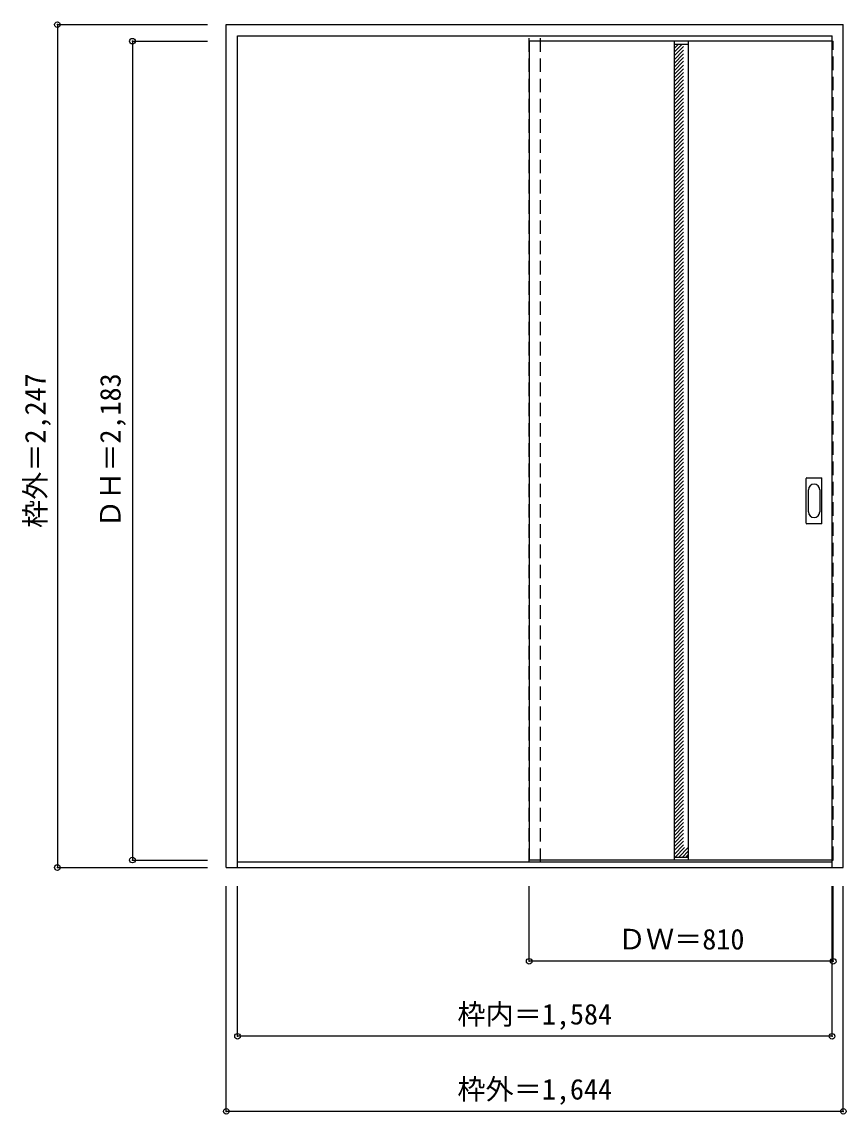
# Model space of a CAD drawing. Units: millimetres, scale not verified. Extents: x -1679 to 517, y -1671 to 1241.
import ezdxf
from ezdxf.enums import TextEntityAlignment as Align

# ---------------------------------------------------------------- set-up
doc = ezdxf.new("R2010")
doc.units = ezdxf.units.MM
doc.header["$LTSCALE"] = 30
doc.header["$PDMODE"] = 32
doc.header["$PDSIZE"] = 15
doc.linetypes.add('DASHED1', pattern=[1.8, 1.2, -0.6])
doc.layers.add('0-0', color=4, linetype='DASHED1')
doc.layers.add('0-1_寸法', color=7, linetype='Continuous')
doc.styles.add('ＭＳ ゴシック', font='')
doc.styles.get('ＭＳ ゴシック').set_extended_font_data('MS Gothic')

msp = doc.modelspace()

# ---------------------------------------------------------------- linework, layer by layer
at = {"layer": '0-0', "color": 3, "linetype": 'Continuous'}
for p, q in [((-1134.47, -1013.47), (-1134.47, 1233.53)), ((-1134.47, 1233.53), (509.53, 1233.53)), ((509.53, -1013.47), (509.53, 1233.53)), ((-1104.47, -1013.47), (-1104.47, 1203.53)), ((-1104.47, 1203.53), (479.53, 1203.53)), ((479.53, -1013.47), (479.53, 1203.53)), ((58.53, 1189.53), (58.53, -993.47)), ((96.53, 1189.53), (96.53, -993.47)), ((410.53, -95.47), (410.53, 23.53)), ((412.03, 25.03), (451.03, 25.03)), ((452.53, -95.47), (452.53, 23.53)), ((451.03, -96.97), (412.03, -96.97)), ((-1134.47, -1013.47), (509.53, -1013.47)), ((-1104.47, -998.47), (479.53, -998.47)), ((479.53, -993.47), (-327.47, -993.47))]:
    msp.add_line(p, q, dxfattribs=at)
at = {"layer": '0-0'}
for p, q in [((-327.47, -998.47), (-327.47, 1203.53)), ((-297.47, -998.47), (-297.47, 1203.53)), ((-327.47, 1189.53), (-327.47, 1185.53)), ((58.53, 1169.82), (70.24, 1181.53)), ((58.53, 1150.02), (90.04, 1181.53)), ((58.53, 1159.92), (80.14, 1181.53)), ((58.53, 1140.12), (96.53, 1178.12)), ((58.53, 1130.22), (96.53, 1168.22)), ((479.53, 1189.53), (482.53, 1189.53)), ((482.53, -993.47), (482.53, 1189.53)), ((58.53, 1120.32), (96.53, 1158.32)), ((58.53, 1110.42), (96.53, 1148.42)), ((58.53, 1100.52), (96.53, 1138.52)), ((58.53, 1090.63), (96.53, 1128.63)), ((58.53, 1080.73), (96.53, 1118.73)), ((58.53, 1070.83), (96.53, 1108.83)), ((58.53, 1060.93), (96.53, 1098.93)), ((58.53, 1051.03), (96.53, 1089.03)), ((58.53, 1041.13), (96.53, 1079.13)), ((58.53, 1031.23), (96.53, 1069.23)), ((58.53, 1021.33), (96.53, 1059.33)), ((58.53, 1011.43), (96.53, 1049.43)), ((58.53, 1001.53), (96.53, 1039.53)), ((58.53, 991.63), (96.53, 1029.63)), ((58.53, 981.73), (96.53, 1019.73)), ((58.53, 971.83), (96.53, 1009.83)), ((58.53, 961.93), (96.53, 999.93)), ((58.53, 952.03), (96.53, 990.03)), ((58.53, 942.13), (96.53, 980.13)), ((58.53, 932.23), (96.53, 970.23)), ((58.53, 922.33), (96.53, 960.33)), ((58.53, 912.43), (96.53, 950.43)), ((58.53, 902.53), (96.53, 940.53)), ((58.53, 892.64), (96.53, 930.64)), ((58.53, 882.74), (96.53, 920.74)), ((58.53, 872.84), (96.53, 910.84)), ((58.53, 862.94), (96.53, 900.94)), ((58.53, 853.04), (96.53, 891.04)), ((58.53, 843.14), (96.53, 881.14)), ((58.53, 833.24), (96.53, 871.24)), ((58.53, 823.34), (96.53, 861.34)), ((58.53, 813.44), (96.53, 851.44)), ((58.53, 803.54), (96.53, 841.54)), ((58.53, 793.64), (96.53, 831.64)), ((58.53, 783.74), (96.53, 821.74)), ((58.53, 773.84), (96.53, 811.84)), ((58.53, 763.94), (96.53, 801.94)), ((58.53, 754.04), (96.53, 792.04)), ((58.53, 744.14), (96.53, 782.14)), ((58.53, 734.24), (96.53, 772.24)), ((58.53, 724.34), (96.53, 762.34)), ((58.53, 714.44), (96.53, 752.44)), ((58.53, 704.54), (96.53, 742.54)), ((58.53, 694.65), (96.53, 732.65)), ((58.53, 684.75), (96.53, 722.75)), ((58.53, 674.85), (96.53, 712.85)), ((58.53, 664.95), (96.53, 702.95)), ((58.53, 655.05), (96.53, 693.05)), ((58.53, 645.15), (96.53, 683.15)), ((58.53, 635.25), (96.53, 673.25)), ((58.53, 625.35), (96.53, 663.35)), ((58.53, 615.45), (96.53, 653.45)), ((58.53, 605.55), (96.53, 643.55)), ((58.53, 595.65), (96.53, 633.65)), ((58.53, 585.75), (96.53, 623.75)), ((58.53, 575.85), (96.53, 613.85)), ((58.53, 565.95), (96.53, 603.95)), ((58.53, 556.05), (96.53, 594.05)), ((58.53, 546.15), (96.53, 584.15)), ((58.53, 536.25), (96.53, 574.25)), ((58.53, 526.35), (96.53, 564.35)), ((58.53, 516.45), (96.53, 554.45)), ((58.53, 506.55), (96.53, 544.55)), ((58.53, 496.66), (96.53, 534.66)), ((58.53, 486.76), (96.53, 524.76)), ((58.53, 476.86), (96.53, 514.86)), ((58.53, 466.96), (96.53, 504.96)), ((58.53, 457.06), (96.53, 495.06)), ((58.53, 447.16), (96.53, 485.16)), ((58.53, 437.26), (96.53, 475.26)), ((58.53, 427.36), (96.53, 465.36)), ((58.53, 417.46), (96.53, 455.46)), ((58.53, 407.56), (96.53, 445.56)), ((58.53, 397.66), (96.53, 435.66)), ((58.53, 387.76), (96.53, 425.76)), ((58.53, 377.86), (96.53, 415.86)), ((58.53, 367.96), (96.53, 405.96)), ((58.53, 358.06), (96.53, 396.06)), ((58.53, 348.16), (96.53, 386.16)), ((58.53, 338.26), (96.53, 376.26)), ((58.53, 328.36), (96.53, 366.36)), ((58.53, 318.46), (96.53, 356.46)), ((58.53, 308.57), (96.53, 346.57)), ((58.53, 298.67), (96.53, 336.67)), ((58.53, 288.77), (96.53, 326.77)), ((58.53, 278.87), (96.53, 316.87)), ((58.53, 268.97), (96.53, 306.97)), ((58.53, 259.07), (96.53, 297.07)), ((58.53, 249.17), (96.53, 287.17)), ((58.53, 239.27), (96.53, 277.27)), ((58.53, 229.37), (96.53, 267.37)), ((58.53, 219.47), (96.53, 257.47)), ((58.53, 209.57), (96.53, 247.57)), ((58.53, 199.67), (96.53, 237.67)), ((58.53, 189.77), (96.53, 227.77)), ((58.53, 179.87), (96.53, 217.87)), ((58.53, 169.97), (96.53, 207.97)), ((58.53, 160.07), (96.53, 198.07)), ((58.53, 150.17), (96.53, 188.17)), ((58.53, 140.27), (96.53, 178.27)), ((58.53, 130.37), (96.53, 168.37)), ((58.53, 120.47), (96.53, 158.47)), ((58.53, 110.58), (96.53, 148.58)), ((58.53, 100.68), (96.53, 138.68)), ((58.53, 90.78), (96.53, 128.78)), ((58.53, 80.88), (96.53, 118.88)), ((58.53, 70.98), (96.53, 108.98)), ((58.53, 61.08), (96.53, 99.08)), ((58.53, 51.18), (96.53, 89.18)), ((58.53, 41.28), (96.53, 79.28)), ((58.53, 31.38), (96.53, 69.38)), ((58.53, 21.48), (96.53, 59.48)), ((58.53, 11.58), (96.53, 49.58)), ((58.53, 1.68), (96.53, 39.68)), ((58.53, -8.22), (96.53, 29.78)), ((58.53, -18.12), (96.53, 19.88)), ((58.53, -28.02), (96.53, 9.98)), ((58.53, -37.92), (96.53, 0.08)), ((58.53, -47.82), (96.53, -9.82)), ((58.53, -57.72), (96.53, -19.72)), ((58.53, -67.62), (96.53, -29.62)), ((58.53, -77.52), (96.53, -39.52)), ((58.53, -87.41), (96.53, -49.41)), ((58.53, -97.31), (96.53, -59.31)), ((58.53, -107.21), (96.53, -69.21)), ((58.53, -117.11), (96.53, -79.11)), ((58.53, -127.01), (96.53, -89.01)), ((58.53, -136.91), (96.53, -98.91)), ((58.53, -146.81), (96.53, -108.81)), ((58.53, -156.71), (96.53, -118.71)), ((58.53, -166.61), (96.53, -128.61)), ((58.53, -176.51), (96.53, -138.51)), ((58.53, -186.41), (96.53, -148.41)), ((58.53, -196.31), (96.53, -158.31)), ((58.53, -206.21), (96.53, -168.21)), ((58.53, -216.11), (96.53, -178.11)), ((58.53, -226.01), (96.53, -188.01)), ((58.53, -235.91), (96.53, -197.91)), ((58.53, -245.81), (96.53, -207.81)), ((58.53, -255.71), (96.53, -217.71)), ((58.53, -265.61), (96.53, -227.61)), ((58.53, -275.51), (96.53, -237.51)), ((58.53, -285.4), (96.53, -247.4)), ((58.53, -295.3), (96.53, -257.3)), ((58.53, -305.2), (96.53, -267.2)), ((58.53, -315.1), (96.53, -277.1)), ((58.53, -325), (96.53, -287)), ((58.53, -334.9), (96.53, -296.9)), ((58.53, -344.8), (96.53, -306.8)), ((58.53, -354.7), (96.53, -316.7)), ((58.53, -364.6), (96.53, -326.6)), ((58.53, -374.5), (96.53, -336.5)), ((58.53, -384.4), (96.53, -346.4)), ((58.53, -394.3), (96.53, -356.3)), ((58.53, -404.2), (96.53, -366.2)), ((58.53, -414.1), (96.53, -376.1)), ((58.53, -424), (96.53, -386)), ((58.53, -433.9), (96.53, -395.9)), ((58.53, -443.8), (96.53, -405.8)), ((58.53, -453.7), (96.53, -415.7)), ((58.53, -463.6), (96.53, -425.6)), ((58.53, -473.5), (96.53, -435.5)), ((58.53, -483.39), (96.53, -445.39)), ((58.53, -493.29), (96.53, -455.29)), ((58.53, -503.19), (96.53, -465.19)), ((58.53, -513.09), (96.53, -475.09)), ((58.53, -522.99), (96.53, -484.99)), ((58.53, -532.89), (96.53, -494.89)), ((58.53, -542.79), (96.53, -504.79)), ((58.53, -552.69), (96.53, -514.69)), ((58.53, -562.59), (96.53, -524.59)), ((58.53, -572.49), (96.53, -534.49)), ((58.53, -582.39), (96.53, -544.39)), ((58.53, -592.29), (96.53, -554.29)), ((58.53, -602.19), (96.53, -564.19)), ((58.53, -612.09), (96.53, -574.09)), ((58.53, -621.99), (96.53, -583.99)), ((58.53, -631.89), (96.53, -593.89)), ((58.53, -641.79), (96.53, -603.79)), ((58.53, -651.69), (96.53, -613.69)), ((58.53, -661.59), (96.53, -623.59)), ((58.53, -671.48), (96.53, -633.48)), ((58.53, -681.38), (96.53, -643.38)), ((58.53, -691.28), (96.53, -653.28)), ((58.53, -701.18), (96.53, -663.18)), ((58.53, -711.08), (96.53, -673.08)), ((58.53, -720.98), (96.53, -682.98)), ((58.53, -730.88), (96.53, -692.88)), ((58.53, -740.78), (96.53, -702.78)), ((58.53, -750.68), (96.53, -712.68)), ((58.53, -760.58), (96.53, -722.58)), ((58.53, -770.48), (96.53, -732.48)), ((58.53, -780.38), (96.53, -742.38)), ((58.53, -790.28), (96.53, -752.28)), ((58.53, -800.18), (96.53, -762.18)), ((58.53, -810.08), (96.53, -772.08)), ((58.53, -819.98), (96.53, -781.98)), ((58.53, -829.88), (96.53, -791.88)), ((58.53, -839.78), (96.53, -801.78)), ((58.53, -849.68), (96.53, -811.68)), ((58.53, -859.58), (96.53, -821.58)), ((58.53, -869.47), (96.53, -831.47)), ((58.53, -879.37), (96.53, -841.37)), ((58.53, -889.27), (96.53, -851.27)), ((58.53, -899.17), (96.53, -861.17)), ((58.53, -909.07), (96.53, -871.07)), ((58.53, -918.97), (96.53, -880.97)), ((58.53, -928.87), (96.53, -890.87)), ((58.53, -938.77), (96.53, -900.77)), ((58.53, -948.67), (96.53, -910.67)), ((58.53, -958.57), (96.53, -920.57)), ((58.53, -968.47), (96.53, -930.47)), ((58.53, -978.37), (96.53, -940.37)), ((61.33, -985.47), (96.53, -950.27)), ((71.23, -985.47), (96.53, -960.17)), ((81.13, -985.47), (96.53, -970.07)), ((91.03, -985.47), (96.53, -979.97)), ((479.53, -993.47), (482.53, -993.47))]:
    msp.add_line(p, q, dxfattribs=at)
at = {"layer": '0-0', "color": 7, "linetype": 'Continuous'}
for p, q in [((58.53, 1181.53), (96.53, 1181.53)), ((416.53, -65.57), (416.53, -6.37)), ((446.53, -6.37), (446.53, -65.57)), ((58.53, -985.47), (96.53, -985.47))]:
    msp.add_line(p, q, dxfattribs=at)
at = {"layer": '0-0', "color": 3, "linetype": 'Continuous'}
msp.add_lwpolyline([(479.53, 1189.53), (-327.47, 1189.53), (-327.47, -993.47)], dxfattribs=at)
for centre, start, end in [((412.03, 23.53), 90, 180), ((451.03, 23.53), 0, 90), ((412.03, -95.47), 180, 270), ((451.03, -95.47), 270, 0)]:
    msp.add_arc(centre, 1.5, start, end, dxfattribs=at)
at = {"layer": '0-0', "color": 7, "linetype": 'Continuous'}
for centre, start, end in [((431.53, -6.37), 0, 180), ((431.53, -65.57), 180, 0)]:
    msp.add_arc(centre, 15, start, end, dxfattribs=at)
at = {"layer": '0-1_寸法', "color": 4}
for p, q in [((-1584.47, 1233.53), (-1184.47, 1233.53)), ((-1584.47, 1233.53), (-1584.47, -1013.47)), ((-1384.47, 1189.53), (-1184.47, 1189.53)), ((-1384.47, 1189.53), (-1384.47, -993.47)), ((-1584.47, -1013.47), (-1184.47, -1013.47)), ((-1384.47, -993.47), (-1184.47, -993.47)), ((-327.47, -1263.47), (-327.47, -1063.47)), ((479.53, -1463.47), (479.53, -1063.47)), ((482.53, -1263.47), (482.53, -1063.47)), ((509.53, -1663.47), (509.53, -1063.47)), ((482.53, -1263.47), (-327.47, -1263.47))]:
    msp.add_line(p, q, dxfattribs=at)
for points in [[(509.53, -1663.47), (-1134.47, -1663.47), (-1134.47, -1063.47)], [(479.53, -1463.47), (-1104.47, -1463.47), (-1104.47, -1063.47)]]:
    msp.add_lwpolyline(points, dxfattribs=at)
at = {"layer": '0-1_寸法'}
for p in [(-1584.47, 1233.53), (-1384.47, 1189.53), (-1384.47, -993.47), (-1584.47, -1013.47), (-327.47, -1263.47), (482.53, -1263.47), (-1104.47, -1463.47), (479.53, -1463.47), (-1134.47, -1663.47), (509.53, -1663.47)]:
    msp.add_point(p, dxfattribs=at)

# ---------------------------------------------------------------- texts
at = {"layer": '0-1_寸法', "style": 'ＭＳ ゴシック'}
for s, p in [('枠外＝2,247', (-1599.47, -108.22)), ('ＤＨ＝2,183', (-1399.47, -108.22))]:
    msp.add_text(s, height=54.99, rotation=90, dxfattribs=at).set_placement(p, align=Align.BOTTOM_LEFT)
for s, p in [('ＤＷ＝810', (-91.22, -1248.47)), ('枠内＝1,584', (-518.72, -1448.47)), ('枠外＝1,644', (-518.72, -1648.47))]:
    msp.add_text(s, height=54.99, dxfattribs=at).set_placement(p, align=Align.BOTTOM_LEFT)

doc.saveas('drawing.dxf')
